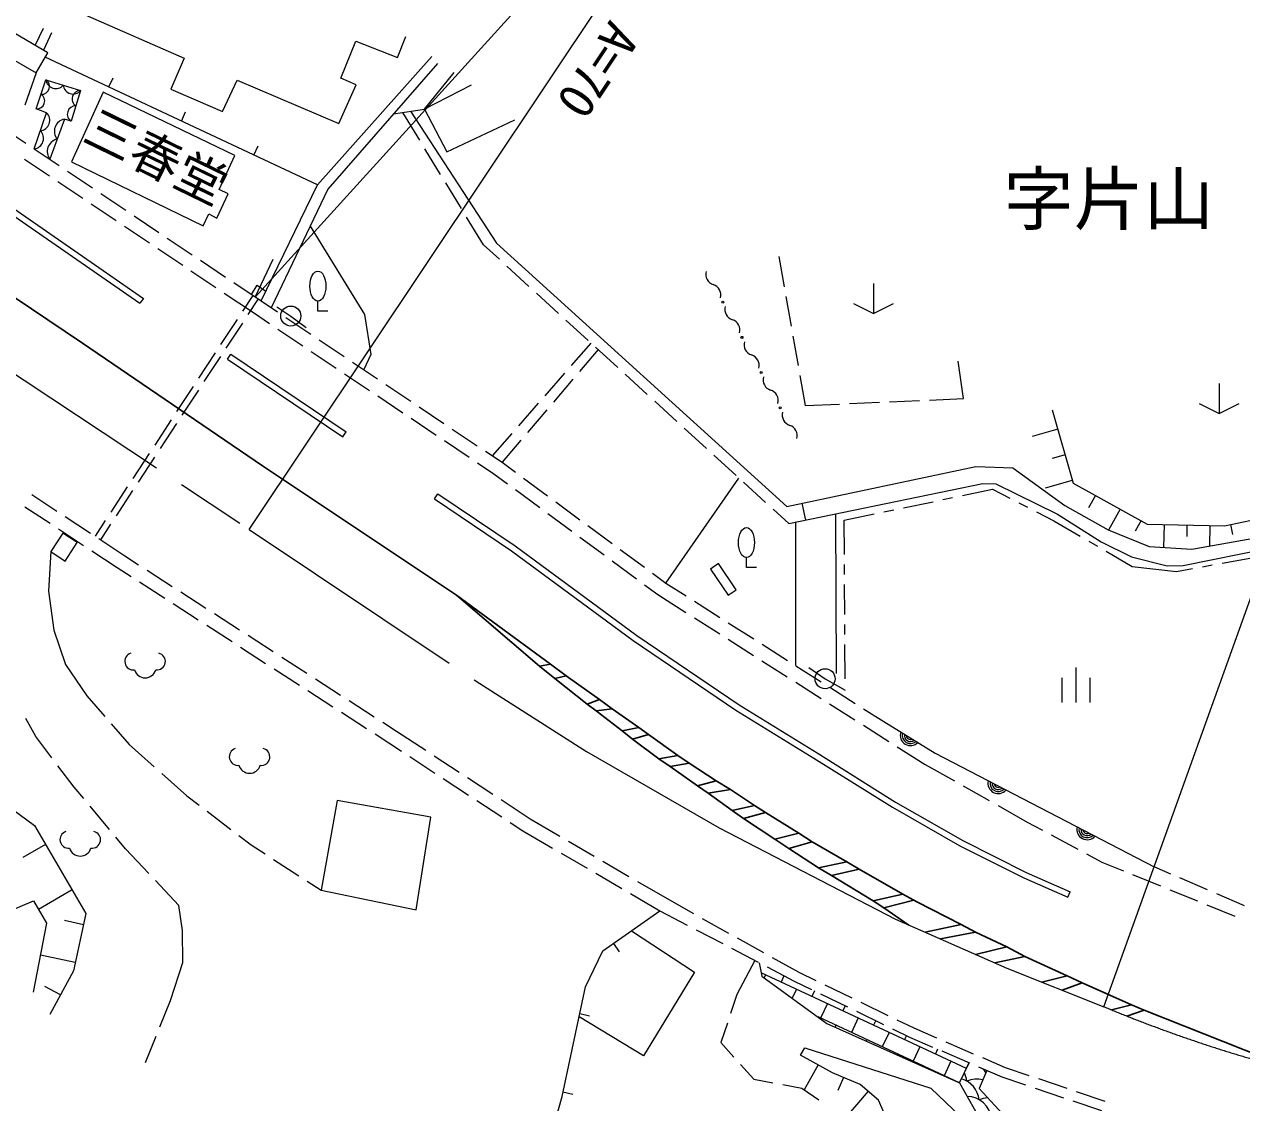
# Model space of a CAD drawing. Units: millimetres, scale not verified. Extents: x 40000 to 680000, y 20000 to 380000.
# Drawn here: x 180156 to 240922, y 264571 to 318412 of the extents above; entities that cross this region are included whole.
import ezdxf
from ezdxf.enums import TextEntityAlignment as Align

# ---------------------------------------------------------------- set-up
doc = ezdxf.new("R2010")
doc.units = ezdxf.units.MM
doc.header["$LTSCALE"] = 1000
doc.linetypes.add('CHAIN', pattern=[18.5, 12, -1.5, 3.5, -1.5])
for name, color, linetype, lineweight in [('M-BMK', 2, 'CHAIN', 13), ('M-STR-HTXT', 7, 'Continuous', 13), ('M-STR-STRC', 7, 'Continuous', 25), ('M-WORK', 1, 'Continuous', 13)]:
    doc.layers.add(name, color=color, linetype=linetype, lineweight=lineweight)
doc.layers.add('M-BMK-HTXT', color=7, linetype='Continuous')
doc.styles.add('ＭＳ ゴシック', font='')
doc.styles.get('ＭＳ ゴシック').set_extended_font_data('MS Gothic')

msp = doc.modelspace()

# ---------------------------------------------------------------- linework, layer by layer
at = {"layer": 'M-BMK'}
for p, q in [((161327, 313108), (191385, 293192)), ((191385, 293192), (202896, 285492)), ((202896, 285492), (208226, 282111)), ((208226, 282111), (214846, 278288)), ((214846, 278288), (223638, 273733)), ((223638, 273733), (229206, 271282)), ((229206, 271282), (234048, 269363))]:
    msp.add_line(p, q, dxfattribs=at)
msp.add_arc((261056, 333943), 70000, 247.30501, 261.85114, dxfattribs=at)
at = {"layer": 'M-STR-HTXT'}
for p, q in [((191385, 293192), (210819, 322301)), ((234048, 269363), (247550, 307015)), ((191684, 304797), (192583, 306682))]:
    msp.add_line(p, q, dxfattribs=at)
msp.add_lwpolyline([(191684, 304797), (210000, 325000), (240000, 325000)], dxfattribs=at)
at = {"layer": 'M-STR-STRC'}
for p, q in [((176361, 307003), (183052, 302489)), ((183052, 302489), (192044, 296375)), ((192044, 296375), (201723, 289915)), ((201723, 289915), (206421, 286465)), ((201723, 289915), (205879, 286364)), ((205879, 286364), (206421, 286465)), ((205879, 286364), (206637, 285748)), ((206421, 286465), (207202, 285879)), ((207202, 285879), (206637, 285748)), ((206637, 285748), (208259, 284470)), ((207202, 285879), (208872, 284695)), ((208259, 284470), (208872, 284695)), ((208259, 284470), (208697, 284138)), ((208872, 284695), (209499, 284233)), ((209499, 284233), (208697, 284138)), ((208697, 284138), (209999, 283132)), ((209499, 284233), (210825, 283309)), ((209999, 283132), (210825, 283309)), ((210825, 283309), (211311, 282954)), ((209999, 283132), (210520, 282729)), ((211311, 282954), (210520, 282729)), ((210520, 282729), (211823, 281746)), ((211311, 282954), (212775, 281912)), ((212775, 281912), (211823, 281746)), ((211823, 281746), (212391, 281356)), ((213351, 281517), (212391, 281356)), ((212391, 281356), (213765, 280385)), ((212775, 281912), (213351, 281517)), ((213351, 281517), (214697, 280645)), ((214697, 280645), (213765, 280385)), ((213765, 280385), (214286, 280018)), ((215408, 280207), (214286, 280018)), ((214697, 280645), (215408, 280207)), ((215408, 280207), (216603, 279414)), ((214286, 280018), (215493, 279153)), ((216603, 279414), (215493, 279153)), ((215493, 279153), (216062, 278763)), ((217160, 279059), (216062, 278763)), ((216603, 279414), (217160, 279059)), ((217160, 279059), (218818, 278028)), ((216062, 278763), (217613, 277721)), ((218818, 278028), (217613, 277721)), ((217613, 277721), (218323, 277259)), ((218818, 278028), (219481, 277602)), ((219481, 277602), (218323, 277259)), ((218323, 277259), (219803, 276300)), ((219481, 277602), (221221, 276596)), ((219803, 276300), (221221, 276596)), ((221221, 276596), (221825, 276229)), ((219803, 276300), (220443, 275909)), ((221825, 276229), (220443, 275909)), ((220443, 275909), (222527, 274642)), ((221825, 276229), (224004, 274974)), ((224004, 274974), (222527, 274642)), ((223059, 274299), (224560, 274677)), ((224004, 274974), (224714, 274595)), ((222527, 274642), (223059, 274299)), ((223059, 274299), (224310, 273437)), ((224714, 274595), (226916, 273470)), ((225121, 273080), (226916, 273470)), ((226916, 273470), (227639, 273091)), ((227639, 273091), (225882, 272745)), ((227639, 273091), (229202, 272345)), ((229202, 272345), (227634, 271974)), ((229202, 272345), (230101, 271871)), ((230101, 271871), (228593, 271552)), ((230101, 271871), (232209, 270901)), ((232209, 270901), (230955, 270589)), ((232967, 270557), (231955, 270192)), ((232209, 270901), (232967, 270557)), ((232967, 270557), (235430, 269456)), ((235430, 269456), (234419, 269209)), ((235430, 269456), (236057, 269184)), ((236057, 269184), (235188, 268898)), ((236057, 269184), (242019, 266819))]:
    msp.add_line(p, q, dxfattribs=at)
at = {"layer": 'M-WORK'}
for p, q in [((183197, 318895), (188135, 316722)), ((181331, 316996), (179709, 317931)), ((181091, 318210), (180691, 317368)), ((181515, 317982), (181107, 317125)), ((195949, 315728), (196695, 317575)), ((196695, 317575), (198779, 316758)), ((198779, 316758), (199194, 317800)), ((179126, 316922), (180749, 315986)), ((180749, 315986), (181331, 316996)), ((194783, 310397), (181203, 316773)), ((188135, 316722), (187472, 315171)), ((194783, 310397), (200499, 316815)), ((180749, 315986), (180177, 314382)), ((200779, 316455), (195304, 310181)), ((200138, 314178), (201612, 316007)), ((184372, 315285), (184584, 315738)), ((190053, 314058), (190775, 315633)), ((190775, 315633), (195855, 313454)), ((195855, 313454), (196719, 315396)), ((196719, 315396), (195949, 315728)), ((184085, 315028), (182505, 311553)), ((190657, 311866), (184085, 315028)), ((187472, 315171), (190053, 314058)), ((202465, 315368), (200138, 314178)), ((198587, 313943), (200138, 314178)), ((200138, 314178), (201239, 312046)), ((187993, 313585), (188205, 314038)), ((199893, 312628), (199048, 314013)), ((199432, 314071), (203726, 307487)), ((201239, 312046), (204632, 313645)), ((178987, 313315), (180232, 312479)), ((191614, 311886), (191826, 312338)), ((175445, 311741), (185925, 304483)), ((175616, 311988), (186096, 304730)), ((180648, 312200), (181893, 311365)), ((189875, 310161), (190657, 311866)), ((200934, 310920), (200153, 312201)), ((180171, 311677), (181417, 310842)), ((182505, 311553), (189076, 308350)), ((181832, 310563), (183078, 309727)), ((182308, 311086), (183554, 310251)), ((183969, 309972), (185215, 309136)), ((189769, 308729), (190325, 309948)), ((190325, 309948), (189875, 310161)), ((191977, 304600), (194783, 310397)), ((195304, 310181), (192478, 304265)), ((201975, 309213), (201194, 310493)), ((183493, 309449), (184738, 308613)), ((185630, 308858), (186876, 308022)), ((189076, 308350), (189366, 308954)), ((189366, 308954), (189769, 308729)), ((203080, 307401), (202235, 308786)), ((185154, 308335), (186399, 307499)), ((194422, 308335), (197133, 303932)), ((187291, 307744), (188537, 306908)), ((203726, 307487), (218212, 294334)), ((186815, 307221), (188060, 306385)), ((203870, 306680), (203080, 307401)), ((188952, 306630), (190198, 305794)), ((205346, 305331), (204239, 306342)), ((217826, 306813), (218090, 305312)), ((188475, 306106), (189721, 305271)), ((190613, 305515), (191977, 304600)), ((191490, 304927), (191781, 305381)), ((191781, 305381), (192214, 305089)), ((222543, 305471), (222543, 303971)), ((186096, 304730), (185925, 304483)), ((190136, 304992), (191587, 304019)), ((191560, 304880), (191047, 304096)), ((191826, 304702), (191313, 303918)), ((191977, 304600), (192797, 304051)), ((194810, 304094), (194810, 304594)), ((206823, 303982), (205715, 304993)), ((218176, 304820), (218436, 303342)), ((221543, 304471), (222543, 303971)), ((222543, 303971), (223543, 304471)), ((191587, 304019), (192400, 303474)), ((192761, 304307), (193456, 303849)), ((193456, 303849), (194222, 303273)), ((195310, 304094), (194810, 304094)), ((197133, 303932), (197453, 301934)), ((190773, 303678), (189951, 302423)), ((191039, 303500), (190217, 302245)), ((193212, 303773), (194458, 302938)), ((208300, 302633), (207192, 303645)), ((192816, 303196), (194062, 302361)), ((194873, 302659), (196119, 301824)), ((218522, 302850), (218782, 301373)), ((194477, 302082), (195723, 301247)), ((207470, 301371), (208453, 302492)), ((208801, 302174), (207861, 301071)), ((209776, 301284), (208669, 302296)), ((189677, 302005), (188855, 300750)), ((189943, 301827), (189121, 300572)), ((190295, 301699), (190462, 301948)), ((190295, 301699), (196061, 297824)), ((190462, 301948), (196228, 298074)), ((196535, 301546), (197781, 300711)), ((197453, 301934), (197095, 301171)), ((227044, 299726), (226778, 301591)), ((196139, 300969), (197385, 300134)), ((206151, 299867), (207140, 300995)), ((211253, 299935), (210145, 300947)), ((218868, 300880), (219132, 299380)), ((188581, 300332), (187759, 299077)), ((198196, 300433), (199442, 299598)), ((207536, 300691), (206563, 299549)), ((239806, 300481), (239806, 298981)), ((188847, 300154), (188025, 298899)), ((197800, 299856), (199046, 299021)), ((212730, 298586), (211622, 299598)), ((223338, 299564), (224836, 299629)), ((225336, 299651), (227044, 299726)), ((199858, 299319), (201104, 298484)), ((204832, 298364), (205821, 299492)), ((206238, 299169), (205265, 298027)), ((219132, 299380), (220840, 299455)), ((221339, 299476), (222838, 299542)), ((231466, 299160), (232505, 295510)), ((238806, 299481), (239806, 298981)), ((239806, 298981), (240806, 299481)), ((187485, 298659), (186664, 297404)), ((187751, 298481), (186929, 297226)), ((199462, 298742), (200708, 297907)), ((196061, 297824), (196228, 298074)), ((201519, 298206), (202765, 297371)), ((203518, 296867), (204502, 297988)), ((214206, 297237), (213099, 298249)), ((231740, 298198), (230462, 297834)), ((201123, 297629), (202369, 296794)), ((204941, 297647), (204000, 296544)), ((186390, 296986), (185568, 295731)), ((186655, 296808), (185833, 295553)), ((203181, 297093), (204000, 296544)), ((204000, 296544), (204669, 296051)), ((215683, 295889), (214575, 296900)), ((232104, 296920), (231465, 296738)), ((202784, 296516), (203597, 295971)), ((203597, 295971), (204270, 295476)), ((218212, 294334), (227647, 296332)), ((227647, 296332), (229494, 296261)), ((229494, 296261), (232096, 294396)), ((205071, 295754), (206279, 294865)), ((212181, 290516), (215823, 295760)), ((217160, 294540), (216052, 295551)), ((218318, 293481), (227996, 295479)), ((227996, 295479), (228647, 295467)), ((228647, 295467), (231725, 293952)), ((232468, 295641), (231113, 295256)), ((232505, 295510), (236208, 293459)), ((180531, 294933), (181784, 294108)), ((185294, 295313), (184472, 294058)), ((185560, 295135), (184738, 293880)), ((200630, 294721), (200797, 294970)), ((200630, 294721), (204478, 292132)), ((200797, 294970), (204651, 292377)), ((204672, 295179), (205880, 294289)), ((226005, 294680), (226494, 294782)), ((226984, 294884), (228484, 295197)), ((228484, 295197), (229349, 294754)), ((233618, 294894), (233277, 294277)), ((180184, 294323), (181437, 293498)), ((206682, 294568), (207889, 293678)), ((218318, 293481), (217529, 294202)), ((219167, 293656), (218981, 294497)), ((223068, 294067), (223557, 294169)), ((224047, 294271), (225515, 294578)), ((229793, 294525), (230238, 294297)), ((232096, 294396), (234254, 293170)), ((234851, 294211), (234271, 293163)), ((240071, 293379), (243641, 294125)), ((182201, 293833), (183454, 293008)), ((184198, 293640), (183685, 292856)), ((206282, 293993), (207490, 293103)), ((218659, 293551), (218658, 286396)), ((220641, 293961), (220685, 285993)), ((221078, 293652), (222578, 293965)), ((221089, 291946), (221078, 293652)), ((230683, 294069), (231548, 293625)), ((231548, 293625), (232858, 292859)), ((231725, 293952), (233910, 292566)), ((235898, 293631), (235608, 293107)), ((182079, 293008), (181473, 292089)), ((181854, 293223), (183107, 292398)), ((182797, 292535), (182079, 293008)), ((184464, 293461), (183950, 292678)), ((208292, 293382), (209499, 292492)), ((234254, 293170), (236305, 292344)), ((236208, 293459), (240071, 293379)), ((237051, 293441), (237027, 292299)), ((238193, 293418), (238181, 292847)), ((238437, 292211), (244031, 293197)), ((239335, 293394), (239314, 292366)), ((240357, 293439), (240463, 292935)), ((182191, 291615), (182797, 292535)), ((183872, 292733), (185176, 291874)), ((204651, 292377), (210725, 287892)), ((207892, 292806), (209100, 291917)), ((233290, 292606), (233722, 292354)), ((233910, 292566), (235420, 291820)), ((236305, 292344), (238437, 292211)), ((237995, 291394), (244353, 292673)), ((181473, 292089), (181357, 290107)), ((181473, 292089), (182191, 291615)), ((183525, 292123), (184794, 291287)), ((185176, 291874), (185862, 291431)), ((204478, 292132), (210552, 287647)), ((209902, 292195), (211110, 291306)), ((216203, 291285), (216203, 291785)), ((234153, 292101), (235464, 291334)), ((235420, 291820), (237196, 291376)), ((239948, 291507), (241423, 291775)), ((184794, 291287), (185480, 290845)), ((186282, 291160), (187543, 290347)), ((209503, 291620), (210710, 290730)), ((214801, 291485), (214403, 291214)), ((214403, 291214), (215291, 289911)), ((215689, 290182), (214801, 291485)), ((216703, 291285), (216203, 291285)), ((221096, 290946), (221093, 291446)), ((235464, 291334), (237675, 291095)), ((237196, 291376), (237995, 291394)), ((237675, 291095), (238472, 291239)), ((238964, 291328), (239456, 291418)), ((185900, 290574), (187161, 289760)), ((211512, 291009), (212181, 290516)), ((212181, 290516), (213188, 289876)), ((181357, 290107), (181623, 288171)), ((187963, 290076), (189223, 289263)), ((211113, 290434), (211785, 289938)), ((211785, 289938), (213180, 289051)), ((215291, 289911), (215689, 290182)), ((221110, 288946), (221100, 290446)), ((187581, 289489), (188841, 288676)), ((213610, 289607), (214875, 288802)), ((189643, 288991), (190904, 288178)), ((213601, 288783), (214867, 287978)), ((181623, 288171), (182209, 286448)), ((189261, 288405), (190522, 287592)), ((215297, 288534), (216563, 287729)), ((221116, 287946), (221113, 288446)), ((191324, 287907), (192584, 287094)), ((210552, 287647), (215677, 284177)), ((210725, 287892), (215840, 284429)), ((215289, 287710), (216555, 286905)), ((216985, 287461), (218251, 286655)), ((221131, 285740), (221120, 287446)), ((190942, 287321), (192202, 286507)), ((193004, 286823), (194265, 286009)), ((182209, 286448), (183275, 284885)), ((192622, 286236), (193883, 285423)), ((216977, 286636), (218242, 285831)), ((218672, 286387), (219938, 285582)), ((219322, 286296), (220127, 285740)), ((232658, 284550), (232658, 286300)), ((194685, 285738), (195945, 284925)), ((220127, 285740), (221133, 285160)), ((231958, 284550), (231958, 285775)), ((233358, 284550), (233358, 285775)), ((194303, 285152), (195563, 284338)), ((218664, 285563), (219930, 284758)), ((220360, 285314), (221626, 284509)), ((183275, 284885), (184167, 283857)), ((196365, 284654), (197626, 283841)), ((215840, 284429), (219730, 282031)), ((220352, 284489), (221617, 283684)), ((195983, 284067), (197244, 283254)), ((215677, 284177), (219571, 281776)), ((222048, 284240), (223055, 283600)), ((180730, 282853), (180235, 283753)), ((184495, 283480), (185388, 282452)), ((198046, 283570), (198732, 283127)), ((222039, 283416), (223305, 282611)), ((181533, 281792), (180730, 282853)), ((197664, 282983), (198350, 282540)), ((198732, 283127), (200190, 282170)), ((185388, 282452), (186640, 281339)), ((198350, 282540), (198978, 282128)), ((219730, 282031), (223646, 279580)), ((223727, 282343), (225121, 281456)), ((182637, 280331), (181834, 281393)), ((199396, 281854), (200650, 281031)), ((200608, 281896), (201862, 281073)), ((219571, 281776), (223492, 279323)), ((225121, 281456), (226583, 280633)), ((187014, 281007), (188265, 279895)), ((201068, 280756), (202322, 279933)), ((202280, 280799), (203534, 279976)), ((183121, 279752), (182637, 280331)), ((227018, 280387), (228325, 279651)), ((178627, 279905), (180669, 278413)), ((188265, 279895), (188879, 279427)), ((195776, 279656), (194977, 275180)), ((200447, 278821), (195776, 279656)), ((202741, 279659), (203995, 278836)), ((203952, 279701), (205410, 278744)), ((223646, 279580), (227003, 277662)), ((184402, 278216), (183441, 279368)), ((189276, 279124), (190469, 278214)), ((223492, 279323), (226861, 277398)), ((228761, 279406), (230222, 278583)), ((180669, 278413), (183227, 274008)), ((199719, 274204), (200447, 278821)), ((204413, 278562), (205041, 278149)), ((205410, 278744), (206881, 277885)), ((230222, 278583), (230980, 278176)), ((185206, 277253), (184722, 277832)), ((190867, 277911), (191480, 277444)), ((205041, 278149), (206520, 277285)), ((231420, 277939), (232741, 277229)), ((181220, 277464), (180084, 276805)), ((186367, 276020), (185206, 277253)), ((191480, 277444), (192179, 276991)), ((207313, 277633), (208608, 276877)), ((226861, 277398), (230045, 275792)), ((227003, 277662), (230173, 276064)), ((192599, 276720), (193858, 275904)), ((206952, 277033), (208247, 276277)), ((209040, 276625), (210335, 275869)), ((233182, 276992), (233939, 276585)), ((233939, 276585), (235017, 276147)), ((208679, 276025), (209975, 275269)), ((230173, 276064), (232357, 275105)), ((235480, 275959), (236869, 275394)), ((237383, 275988), (236553, 276345)), ((187870, 274423), (186710, 275656)), ((194278, 275633), (194977, 275180)), ((210767, 275616), (212238, 274757)), ((230045, 275792), (232237, 274830)), ((239220, 275197), (237842, 275790)), ((182538, 275194), (180863, 274221)), ((194977, 275180), (199719, 274204)), ((210406, 275017), (211886, 274153)), ((212238, 274757), (213563, 274018)), ((232237, 274830), (232357, 275105)), ((237333, 275206), (238722, 274641)), ((241057, 274406), (239680, 274999)), ((179404, 274134), (180611, 274655)), ((180611, 274655), (181263, 273530)), ((188048, 273168), (187870, 274423)), ((211886, 274153), (213245, 273440)), ((239186, 274453), (240575, 273888)), ((181263, 273530), (180599, 270084)), ((183106, 273455), (182159, 273661)), ((183227, 274008), (182605, 271157)), ((213999, 273774), (215309, 273042)), ((188066, 271569), (188048, 273168)), ((210463, 273151), (213608, 271091)), ((213688, 273208), (215016, 272511)), ((209562, 272516), (209850, 272107)), ((215459, 272279), (216788, 271582)), ((215745, 272798), (217055, 272067)), ((182693, 271562), (180957, 271940)), ((216613, 271674), (215727, 269978)), ((217491, 271823), (218815, 271083)), ((182605, 271157), (181433, 268973)), ((187444, 269669), (188066, 271569)), ((213608, 271091), (211068, 266917)), ((216833, 271558), (216978, 270893)), ((227187, 266278), (216943, 271055)), ((217230, 271350), (218590, 270636)), ((218815, 271083), (219659, 270674)), ((216978, 270893), (220222, 268525)), ((217159, 270954), (217092, 270811)), ((218074, 270907), (217929, 270595)), ((218590, 270636), (219443, 270223)), ((220109, 270456), (221459, 269802)), ((181960, 269956), (181177, 270376)), ((215727, 269978), (215406, 269017)), ((218699, 270236), (218491, 269789)), ((219597, 270149), (219470, 269877)), ((219892, 270005), (221242, 269351)), ((186916, 268356), (187444, 269669)), ((220240, 269517), (219902, 268792)), ((221127, 269407), (221010, 269158)), ((221909, 269584), (223259, 268930)), ((211068, 266917), (207848, 268856)), ((207883, 269018), (208372, 268913)), ((226835, 265559), (219776, 268851)), ((221781, 268799), (221443, 268074)), ((221692, 269133), (223042, 268479)), ((222657, 268666), (222551, 268440)), ((223709, 268712), (224553, 268303)), ((215248, 268542), (214928, 267581)), ((220222, 268525), (226835, 265559)), ((220672, 268433), (220630, 268343)), ((223322, 268081), (222983, 267356)), ((223492, 268261), (224345, 267848)), ((224553, 268303), (225691, 267810)), ((186201, 266579), (186729, 267892)), ((214928, 267581), (215580, 266848)), ((222213, 267715), (222181, 267647)), ((224187, 267924), (224092, 267721)), ((224345, 267848), (225497, 267350)), ((226150, 267612), (227527, 267017)), ((218900, 266941), (219114, 267314)), ((220499, 266062), (218900, 266941)), ((219114, 267314), (225401, 265290)), ((223754, 266996), (223733, 266951)), ((224862, 267362), (224524, 266637)), ((225744, 267243), (225633, 267003)), ((225956, 267151), (227333, 266556)), ((227986, 266818), (229124, 266326)), ((215913, 266475), (216566, 265742)), ((219777, 266459), (219091, 265214)), ((225295, 266278), (225284, 266255)), ((226403, 266644), (226065, 265919)), ((226835, 265559), (227325, 266559)), ((227305, 266568), (227173, 266284)), ((227792, 266357), (228945, 265859)), ((228194, 266183), (227812, 265275)), ((229124, 266326), (230300, 265930)), ((216566, 265742), (217519, 265568)), ((221884, 265476), (220499, 266062)), ((221049, 265829), (220772, 265175)), ((226835, 265559), (228025, 263464)), ((228945, 265859), (230133, 265458)), ((230773, 265770), (232195, 265291)), ((207044, 265106), (207533, 265002)), ((218011, 265478), (218964, 265303)), ((218964, 265303), (219818, 264707)), ((222276, 265142), (221110, 263775)), ((222790, 264703), (221884, 265476)), ((225401, 265290), (228738, 262137)), ((227812, 265275), (229376, 263586)), ((230607, 265299), (232029, 264820)), ((232669, 265132), (234090, 264653)), ((223856, 262306), (222790, 264703)), ((232503, 264660), (233924, 264181))]:
    msp.add_line(p, q, dxfattribs=at)
for points in [[(180648, 312200), (181267, 313992), (180746, 314194), (181231, 315650), (182960, 315105), (182487, 313578), (182155, 313685), (181434, 311673)], [(223055, 283600), (225630, 282020), (236553, 276345)], [(204013, 255586), (205532, 259689), (206997, 264884), (208169, 270354), (209039, 272148), (211886, 274153)]]:
    msp.add_lwpolyline(points, dxfattribs=at)
for centre, radius in [((215025, 304542), 50), ((193456, 303849), 500), ((215979, 302784), 50), ((216933, 301026), 50), ((217887, 299269), 50), ((220127, 285740), 500)]:
    msp.add_circle(centre, radius, dxfattribs=at)
for centre, radius, start, end in [((181020, 315316), 396, 265.53641, 57.59369), ((181721, 315697), 492, 185.49623, 319.52777), ((182586, 315425), 492, 185.49623, 319.52777), ((180777, 314588), 396, 265.53641, 57.59369), ((182953, 314689), 416, 89.00335, 236.54167), ((182716, 313925), 416, 89.00335, 236.54167), ((180900, 313618), 524, 276.29644, 45.60743), ((182281, 313072), 626, 101.6378, 218.90577), ((180591, 312721), 524, 276.29644, 45.60743), ((181921, 312066), 626, 101.6378, 218.90577), ((214715, 305938), 544, 164.892, 252.09764), ((214380, 304903), 544, 344.892, 72.09764), ((215669, 304180), 544, 164.892, 252.09764), ((215335, 303146), 544, 344.892, 72.09764), ((216623, 302423), 544, 164.892, 252.09764), ((216289, 301388), 544, 344.892, 72.09764), ((217577, 300665), 544, 164.892, 252.09764), ((217243, 299630), 544, 344.892, 72.09764), ((218531, 298907), 544, 164.892, 252.09764), ((218197, 297872), 544, 344.892, 72.09764), ((185601, 286606), 429, 108.61837, 276.79955), ((186772, 286600), 423, 262.70793, 77.42011), ((186185, 286341), 557, 196.71995, 343.28005), ((224392, 282911), 512, 161.15068, 315.78991), ((224392, 282911), 410, 164.39597, 312.54461), ((224392, 282911), 308, 169.93042, 307.01017), ((224392, 282911), 205, 181.75368, 295.18691), ((190816, 281841), 429, 108.61837, 276.79955), ((191987, 281834), 423, 262.70793, 77.42011), ((191400, 281575), 557, 196.71995, 343.28005), ((228769, 280516), 512, 165.22796, 319.86719), ((228769, 280516), 410, 168.47325, 316.62189), ((228769, 280516), 308, 174.0077, 311.08745), ((228769, 280516), 205, 185.83096, 299.26418), ((233206, 278211), 512, 165.22796, 319.86719), ((182364, 277705), 429, 108.61837, 276.79955), ((183536, 277698), 423, 262.70793, 77.42011), ((233206, 278211), 410, 168.47325, 316.62189), ((233206, 278211), 308, 174.0077, 311.08745), ((233206, 278211), 205, 185.83096, 299.26418), ((182949, 277439), 557, 196.71995, 343.28005), ((227079, 265432), 1250, 31.08621, 41.50485), ((226579, 264566), 1250, 6.8699, 73.41885), ((225963, 265499), 1250, 6.8699, 26.63528), ((227695, 264499), 1250, 76.0672, 113.1301), ((227195, 263633), 1250, 6.8699, 88.88569), ((228311, 263566), 1250, 93.30644, 113.1301)]:
    msp.add_arc(centre, radius, start, end, dxfattribs=at)
for centre in [(194810, 305344), (216203, 292535)]:
    msp.add_ellipse(centre, major_axis=(0, 750), ratio=0.533333, dxfattribs=at)

# ---------------------------------------------------------------- texts
at = {"layer": 'M-BMK-HTXT', "style": 'ＭＳ ゴシック'}
msp.add_text('三春堂', height=1833, rotation=334.016, dxfattribs=at).set_placement((186745, 311808), align=Align.MIDDLE_CENTER)
msp.add_text('字片山', height=2566, dxfattribs=at).set_placement((234286, 309700), align=Align.MIDDLE_CENTER)
at = {"layer": 'M-STR-HTXT', "style": 'ＭＳ ゴシック'}
msp.add_text('KA A=70', height=1833, rotation=236.271, dxfattribs=at).set_placement((209830, 317670), align=Align.MIDDLE_CENTER)

doc.saveas('drawing.dxf')
